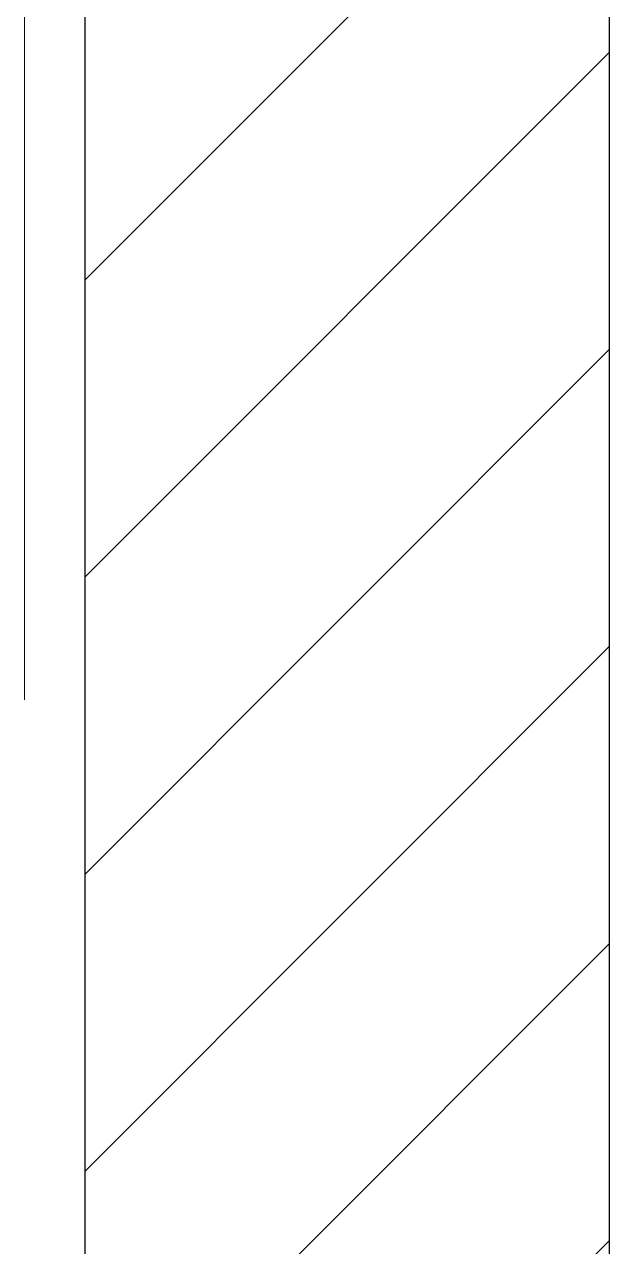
# Model space of a CAD drawing. Header units: millimetres. Extents: x 1680 to 166026, y 35966 to 91121.
# Drawn here: x 75923 to 76369, y 46470 to 47401 of the extents above; entities that cross this region are included whole.
import ezdxf

# ---------------------------------------------------------------- set-up
doc = ezdxf.new("R2010")
doc.units = ezdxf.units.MM
for name, color, linetype, lineweight in [('A-WALL', 255, 'Continuous', 18), ('A-WALL-PATT', 111, 'Continuous', 50), ('M-EQPM', 50, 'Continuous', 18)]:
    doc.layers.add(name, color=color, linetype=linetype, lineweight=lineweight)

# ---------------------------------------------------------------- blocks, each defined once
blk = doc.blocks.new('FP-Revit-CG905DTGX1-GasCooktop-SG-90001649A - Fisher _ Paykel The Kitchen Tools CG365DNGX1 Cooktop-V13-mebel yerləşmə planı')
at = {"layer": 'M-EQPM'}
blk.add_line((-446, -253.89), (446, -253.89), dxfattribs=at)

msp = doc.modelspace()

# ---------------------------------------------------------------- hatches: boundary and pattern name
at = {"layer": 'A-WALL-PATT', "lineweight": 18}
h = msp.add_hatch(dxfattribs=at)
h.set_pattern_fill('FP_1', color=256, style=0, pattern_type=2)
h.set_pattern_definition([(45, (57399.48, 59862.21), (-113.1371, 113.1371), [])])
h.paths.add_polyline_path([(76369.09, 45872.4), (76369.09, 66272.4), (75969.09, 66272.4), (75969.09, 45872.4)], flags=0)

# ---------------------------------------------------------------- linework, layer by layer
at = {"layer": 'A-WALL', "lineweight": 30}
for p, q in [((76369.09, 45472.4), (76369.09, 66672.4)), ((75969.09, 57012.4), (75969.09, 45872.4))]:
    msp.add_line(p, q, dxfattribs=at)

# ---------------------------------------------------------------- block references
at = {"layer": 'M-EQPM', "rotation": 89.9999999999999}
msp.add_blockref('FP-Revit-CG905DTGX1-GasCooktop-SG-90001649A - Fisher _ Paykel The Kitchen Tools CG365DNGX1 Cooktop-V13-mebel yerləşmə planı', (75669.09, 47332.4), dxfattribs=at)

doc.saveas('drawing.dxf')
